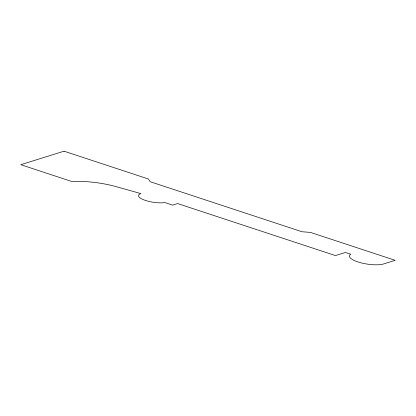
<?xml version="1.0" encoding="UTF-8"?>
<svg xmlns="http://www.w3.org/2000/svg" width="416" height="416" viewBox="0 0 416 416"><rect width="100%" height="100%" fill="white"/><g stroke="black" fill="none" stroke-linecap="round" stroke-linejoin="round"><path stroke-width="0.62" d="M64.038 151.19L20.8 164.694L72.348 181.683A43.529 12.433 8.8 0 1 116.402 186.711L140.92 193.606A15.548 4.441 8.8 0 0 144.279 200.023A15.548 4.441 8.8 0 0 164.866 202.566L172.63 205.124L177.616 203.564L335.436 255.575L345.415 252.46L350.828 254.244A18.814 5.377 8.8 0 0 359.33 262.361A18.814 5.377 8.8 0 0 383.64 263.936L395.2 260.328L310.466 232.404L301.969 231.738L150.218 181.724L148.372 178.984L64.038 151.19"/></g></svg>
